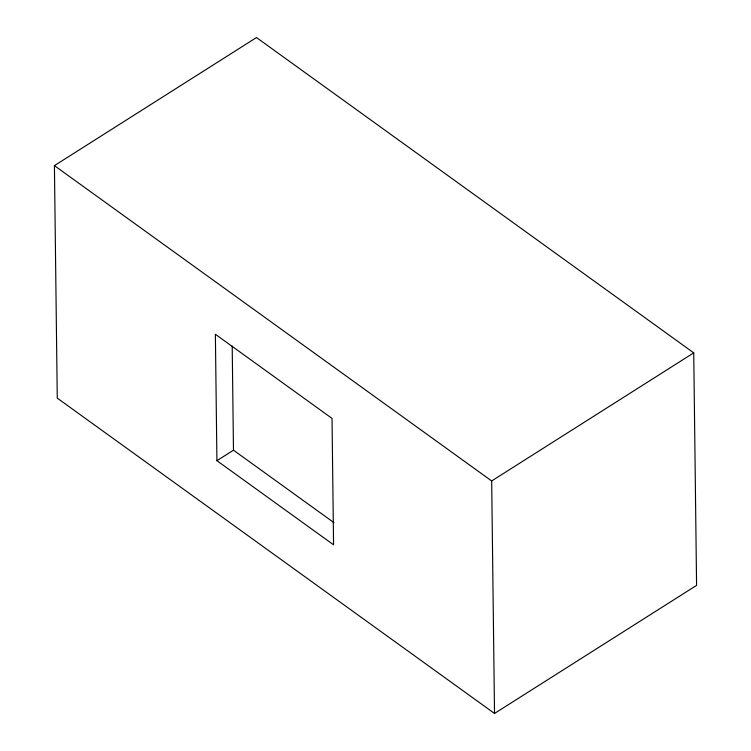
<?xml version="1.0" encoding="UTF-8"?>
<svg xmlns="http://www.w3.org/2000/svg" width="751" height="751" viewBox="0 0 751 751"><rect width="100%" height="100%" fill="white"/><g stroke="black" fill="none" stroke-linecap="round" stroke-linejoin="round"><path stroke-width="1.13" d="M54.419 165.633L256.476 37.55L693.736 352.867L696.581 585.367L494.524 713.45L57.264 398.133L54.419 165.633L491.68 480.95L494.524 713.45M216.917 460.682L215.377 334.279L332.026 418.401L333.566 544.804L216.917 460.682L233.477 450.187L232.2 346.023M491.68 480.95L693.736 352.867M233.477 450.187L334.007 522.677"/></g></svg>
